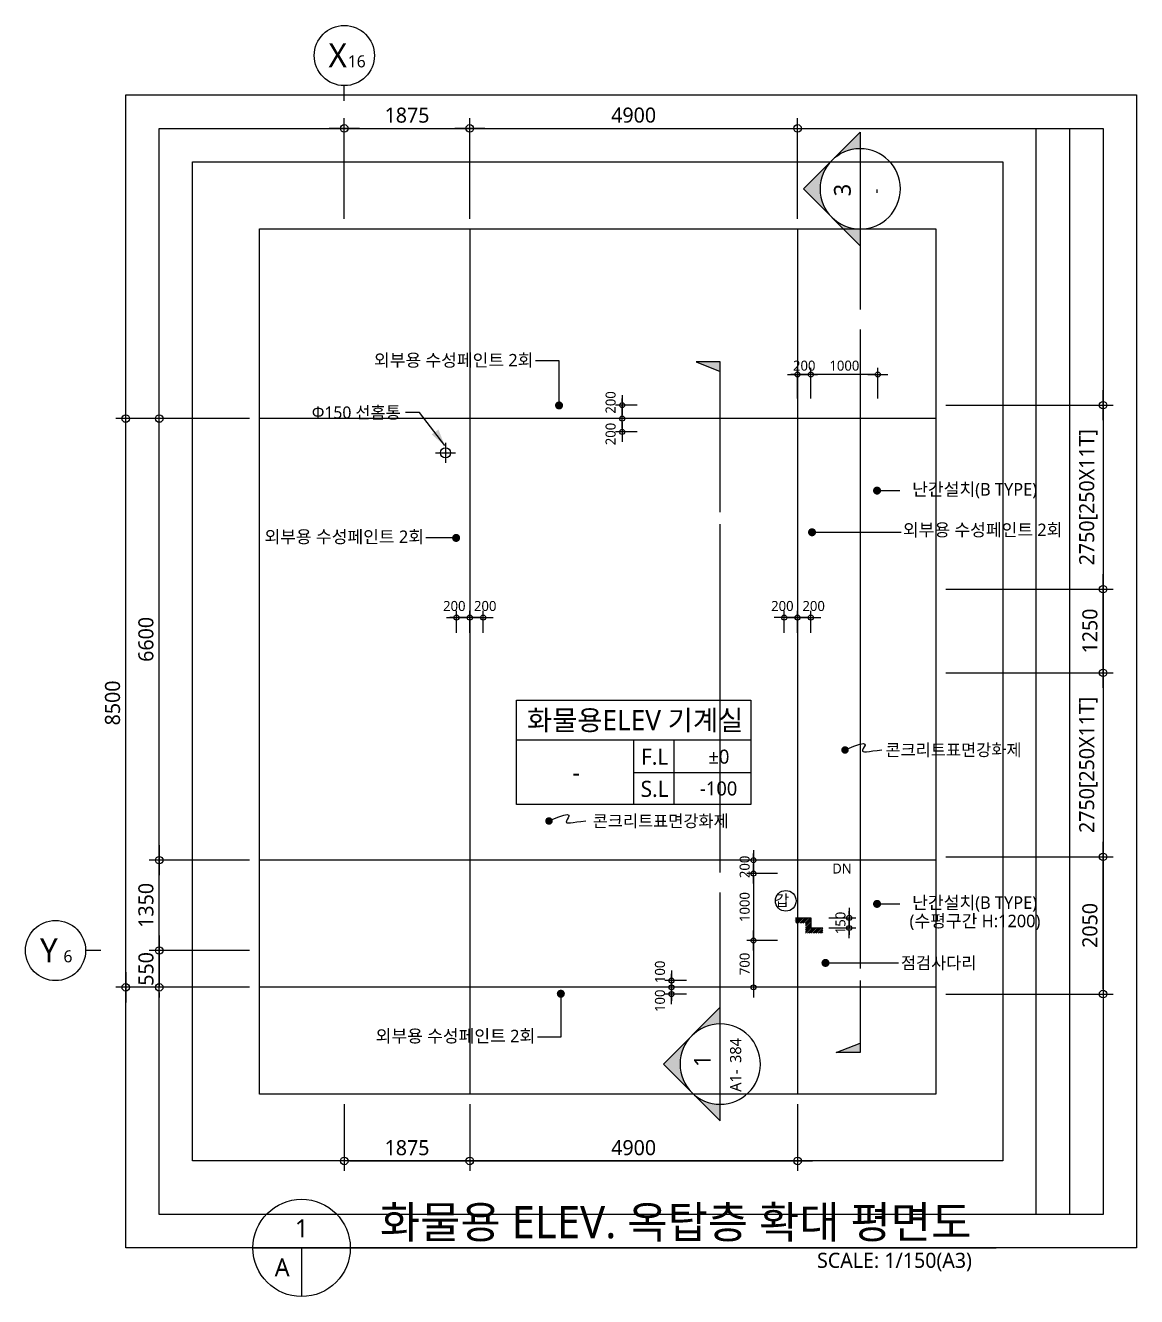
# Model space of a CAD drawing. Header units: millimetres. Extents: x -41190 to 206278, y 985 to 58902.
# Drawn here: x 64652 to 81262, y 22042 to 41039 of the extents above; entities that cross this region are included whole.
import ezdxf
from ezdxf.enums import TextEntityAlignment as Align

# ---------------------------------------------------------------- set-up
doc = ezdxf.new("R2010")
doc.units = ezdxf.units.MM
doc.header["$LTSCALE"] = 100
doc.header["$MEASUREMENT"] = 0
doc.header["$PDSIZE"] = -10
doc.linetypes.add('CEN', pattern=[62, 60, -1, 0, -1])
doc.layers.get('0').update_dxf_attribs({"linetype": 'CONTINUOUS'})
doc.layers.get('Defpoints').update_dxf_attribs({"color": 171, "linetype": 'CONTINUOUS'})
for name, color, linetype in [('CEN(ST)', 1, 'CEN'), ('CON', 2, 'CONTINUOUS'), ('ELE9', 9, 'CONTINUOUS'), ('FIN-5', 6, 'CONTINUOUS'), ('LED', 7, 'CONTINUOUS'), ('NDIM', 7, 'CONTINUOUS'), ('SYM', 7, 'CONTINUOUS'), ('SYM(AXIS)', 7, 'CONTINUOUS'), ('TEXT', 3, 'CONTINUOUS'), ('TEXT(AXIS)', 2, 'CONTINUOUS'), ('TEXT(MIN)', 7, 'CONTINUOUS'), ('TEXT(NOTE小)', 1, 'CONTINUOUS'), ('TEXT(노트)', 7, 'CONTINUOUS'), ('TEXT(실명)', 3, 'CONTINUOUS'), ('TEXT-기입', 6, 'CONTINUOUS'), ('TITLE', 7, 'CONTINUOUS')]:
    doc.layers.add(name, color=color, linetype=linetype)
doc.styles.add('CGS', font='cgse', dxfattribs={"bigfont": 'cgs'})
doc.styles.add('나눔바른고딕', font='NanumBarunGothic.ttf')
doc.dimstyles.new('NDIM 1200', dxfattribs={"dimscale": 75, "dimtxt": 3, "dimasz": 1, "dimexe": 2, "dimexo": 2, "dimgap": 1, "dimtad": 1, "dimdec": 0, "dimdsep": 46, "dimtxsty": 'CGS', "dimblk": 'DOT0', "dimcen": 1, "dimdle": 8, "dimclrd": 256, "dimclre": 256, "dimclrt": 256, "dimadec": 0, "dimazin": 0, "dimtfac": 1, "dimtdec": 0, "dimtix": 1, "dimtmove": 2, "dimatfit": 3, "dimldrblk": 'DOT0', "dimfxl": 1, "dimtolj": 1, "dimtzin": 0, "dimlwd": -1, "dimlwe": -1, "dimarcsym": 0})

# ---------------------------------------------------------------- blocks, each defined once
blk = doc.blocks.new('A$C2F20087E')
at = {"layer": 'SYM(AXIS)'}
blk.add_line((600, 0), (600, 300), dxfattribs=at)
blk.add_circle((600, 900), 600, dxfattribs=at)
blk = doc.blocks.new('DOT0')
blk.add_line((-3, 0), (3, 0))
at = {"color": 6}
blk.add_circle((0, 0), 0.75, dxfattribs=at)
blk = doc.blocks.new('*D151')
at = {"layer": 'Defpoints', "color": 0, "ltscale": 0.4, "transparency": 16777216}
for p in [(66652, 35164), (68152, 35164), (68152, 28564)]:
    blk.add_point(p, dxfattribs=at)
at = {"layer": 'NDIM', "ltscale": 0.4, "transparency": 16777216}
for p, q in [((68002, 35164), (66502, 35164)), ((66652, 28639), (66652, 35089)), ((68002, 28564), (66502, 28564))]:
    blk.add_line(p, q, dxfattribs=at)
at = {"layer": 'NDIM', "ltscale": 0.4, "transparency": 16777216, "xscale": 75, "yscale": 75, "zscale": 75}
for p, rotation in [((66652, 35164), 90), ((66652, 28564), 270)]:
    blk.add_blockref('DOT0', p, dxfattribs=dict(at, rotation=rotation))
at = {"layer": 'NDIM', "ltscale": 0.4, "transparency": 16777216, "insert": (66454, 31864), "char_height": 225, "attachment_point": 5, "rotation": 90, "style": '나눔바른고딕'}
blk.add_mtext('\\A1;6600', dxfattribs=at)
blk = doc.blocks.new('*D152')
at = {"layer": 'Defpoints', "color": 0, "ltscale": 0.4, "transparency": 16777216}
for p in [(66652, 28564), (68152, 28564), (68152, 27214)]:
    blk.add_point(p, dxfattribs=at)
at = {"layer": 'NDIM', "ltscale": 0.4, "transparency": 16777216}
for p, q in [((68002, 28564), (66502, 28564)), ((66652, 27289), (66652, 28489)), ((68002, 27214), (66502, 27214))]:
    blk.add_line(p, q, dxfattribs=at)
at = {"layer": 'NDIM', "ltscale": 0.4, "transparency": 16777216, "xscale": 75, "yscale": 75, "zscale": 75}
for p, rotation in [((66652, 28564), 90), ((66652, 27214), 270)]:
    blk.add_blockref('DOT0', p, dxfattribs=dict(at, rotation=rotation))
at = {"layer": 'NDIM', "ltscale": 0.4, "transparency": 16777216, "insert": (66454, 27889), "char_height": 225, "attachment_point": 5, "rotation": 90, "style": '나눔바른고딕'}
blk.add_mtext('\\A1;1350', dxfattribs=at)
blk = doc.blocks.new('*D153')
at = {"layer": 'Defpoints', "color": 0, "ltscale": 0.4, "transparency": 16777216}
for p in [(66152, 35164), (68152, 35164), (68152, 26664)]:
    blk.add_point(p, dxfattribs=at)
at = {"layer": 'NDIM', "ltscale": 0.4, "transparency": 16777216}
for p, q in [((68002, 35164), (66002, 35164)), ((66152, 26739), (66152, 35089)), ((68002, 26664), (66002, 26664))]:
    blk.add_line(p, q, dxfattribs=at)
at = {"layer": 'NDIM', "ltscale": 0.4, "transparency": 16777216, "xscale": 75, "yscale": 75, "zscale": 75}
for p, rotation in [((66152, 35164), 90), ((66152, 26664), 270)]:
    blk.add_blockref('DOT0', p, dxfattribs=dict(at, rotation=rotation))
at = {"layer": 'NDIM', "ltscale": 0.4, "transparency": 16777216, "insert": (65955, 30914), "char_height": 225, "attachment_point": 5, "rotation": 90, "style": '나눔바른고딕'}
blk.add_mtext('\\A1;8500', dxfattribs=at)
blk = doc.blocks.new('*D154')
at = {"layer": 'Defpoints', "color": 0, "ltscale": 0.4, "transparency": 16777216}
for p in [(71294, 25070), (76194, 25070), (76194, 24070)]:
    blk.add_point(p, dxfattribs=at)
at = {"layer": 'NDIM', "ltscale": 0.4, "transparency": 16777216}
for p, q in [((71294, 24920), (71294, 23920)), ((76194, 24920), (76194, 23920)), ((71369, 24070), (76119, 24070))]:
    blk.add_line(p, q, dxfattribs=at)
at = {"layer": 'NDIM', "ltscale": 0.4, "transparency": 16777216, "xscale": 75, "yscale": 75, "zscale": 75, "rotation": 180}
blk.add_blockref('DOT0', (71294, 24070), dxfattribs=at)
at = {"layer": 'NDIM', "ltscale": 0.4, "transparency": 16777216, "xscale": 75, "yscale": 75, "zscale": 75}
blk.add_blockref('DOT0', (76194, 24070), dxfattribs=at)
at = {"layer": 'NDIM', "ltscale": 0.4, "transparency": 16777216, "insert": (73744, 24267), "char_height": 225, "attachment_point": 5, "style": '나눔바른고딕'}
blk.add_mtext('\\A1;4900', dxfattribs=at)
blk = doc.blocks.new('*D155')
at = {"layer": 'Defpoints', "color": 0, "ltscale": 0.4, "transparency": 16777216}
for p in [(69419, 25070), (71294, 25070), (71294, 24070)]:
    blk.add_point(p, dxfattribs=at)
at = {"layer": 'NDIM', "ltscale": 0.4, "transparency": 16777216}
for p, q in [((69419, 24920), (69419, 23920)), ((71294, 24920), (71294, 23920)), ((69494, 24070), (71219, 24070))]:
    blk.add_line(p, q, dxfattribs=at)
at = {"layer": 'NDIM', "ltscale": 0.4, "transparency": 16777216, "xscale": 75, "yscale": 75, "zscale": 75, "rotation": 180}
blk.add_blockref('DOT0', (69419, 24070), dxfattribs=at)
at = {"layer": 'NDIM', "ltscale": 0.4, "transparency": 16777216, "xscale": 75, "yscale": 75, "zscale": 75}
blk.add_blockref('DOT0', (71294, 24070), dxfattribs=at)
at = {"layer": 'NDIM', "ltscale": 0.4, "transparency": 16777216, "insert": (70356, 24266), "char_height": 225, "attachment_point": 5, "style": '나눔바른고딕'}
blk.add_mtext('\\A1;1875', dxfattribs=at)
blk = doc.blocks.new('*D156')
at = {"layer": 'Defpoints', "color": 0, "ltscale": 0.4, "transparency": 16777216}
for p in [(76194, 39501), (71294, 38001), (76194, 38001)]:
    blk.add_point(p, dxfattribs=at)
at = {"layer": 'NDIM', "ltscale": 0.4, "transparency": 16777216}
for p, q in [((71294, 38151), (71294, 39651)), ((76194, 38151), (76194, 39651)), ((71369, 39501), (76119, 39501))]:
    blk.add_line(p, q, dxfattribs=at)
at = {"layer": 'NDIM', "ltscale": 0.4, "transparency": 16777216, "xscale": 75, "yscale": 75, "zscale": 75, "rotation": 180}
blk.add_blockref('DOT0', (71294, 39501), dxfattribs=at)
at = {"layer": 'NDIM', "ltscale": 0.4, "transparency": 16777216, "xscale": 75, "yscale": 75, "zscale": 75}
blk.add_blockref('DOT0', (76194, 39501), dxfattribs=at)
at = {"layer": 'NDIM', "ltscale": 0.4, "transparency": 16777216, "insert": (73744, 39698), "char_height": 225, "attachment_point": 5, "style": '나눔바른고딕'}
blk.add_mtext('\\A1;4900', dxfattribs=at)
blk = doc.blocks.new('*D157')
at = {"layer": 'Defpoints', "color": 0, "ltscale": 0.4, "transparency": 16777216}
for p in [(71294, 39501), (69419, 38001), (71294, 38001)]:
    blk.add_point(p, dxfattribs=at)
at = {"layer": 'NDIM', "ltscale": 0.4, "transparency": 16777216}
for p, q in [((69419, 38151), (69419, 39651)), ((71294, 38151), (71294, 39651)), ((69494, 39501), (71219, 39501))]:
    blk.add_line(p, q, dxfattribs=at)
at = {"layer": 'NDIM', "ltscale": 0.4, "transparency": 16777216, "xscale": 75, "yscale": 75, "zscale": 75, "rotation": 180}
blk.add_blockref('DOT0', (69419, 39501), dxfattribs=at)
at = {"layer": 'NDIM', "ltscale": 0.4, "transparency": 16777216, "xscale": 75, "yscale": 75, "zscale": 75}
blk.add_blockref('DOT0', (71294, 39501), dxfattribs=at)
at = {"layer": 'NDIM', "ltscale": 0.4, "transparency": 16777216, "insert": (70356, 39697), "char_height": 225, "attachment_point": 5, "style": '나눔바른고딕'}
blk.add_mtext('\\A1;1875', dxfattribs=at)
blk = doc.blocks.new('*D158')
at = {"layer": 'Defpoints', "color": 0, "ltscale": 0.4, "transparency": 16777216}
for p in [(71094, 32189), (71094, 31864), (71294, 31864)]:
    blk.add_point(p, dxfattribs=at)
at = {"layer": 'NDIM', "ltscale": 0.4, "transparency": 16777216}
for p, q in [((71044, 32189), (70994, 32189)), ((71094, 31964), (71094, 32289)), ((71294, 32189), (71094, 32189)), ((71294, 31964), (71294, 32289)), ((71344, 32189), (71394, 32189))]:
    blk.add_line(p, q, dxfattribs=at)
at = {"layer": 'NDIM', "ltscale": 0.4, "transparency": 16777216, "xscale": 50, "yscale": 50, "zscale": 50}
blk.add_blockref('DOT0', (71094, 32189), dxfattribs=at)
at = {"layer": 'NDIM', "ltscale": 0.4, "transparency": 16777216, "xscale": 50, "yscale": 50, "zscale": 50, "rotation": 180}
blk.add_blockref('DOT0', (71294, 32189), dxfattribs=at)
at = {"layer": 'NDIM', "ltscale": 0.4, "transparency": 16777216, "insert": (71063, 32362), "char_height": 150, "attachment_point": 5, "style": '나눔바른고딕'}
blk.add_mtext('\\A1;200', dxfattribs=at)
blk = doc.blocks.new('*D159')
at = {"layer": 'Defpoints', "color": 0, "ltscale": 0.4, "transparency": 16777216}
for p in [(71494, 32189), (71294, 31864), (71494, 31864)]:
    blk.add_point(p, dxfattribs=at)
at = {"layer": 'NDIM', "ltscale": 0.4, "transparency": 16777216}
for p, q in [((71294, 31964), (71294, 32289)), ((71344, 32189), (71444, 32189)), ((71494, 31964), (71494, 32289))]:
    blk.add_line(p, q, dxfattribs=at)
at = {"layer": 'NDIM', "ltscale": 0.4, "transparency": 16777216, "xscale": 50, "yscale": 50, "zscale": 50, "rotation": 180}
blk.add_blockref('DOT0', (71294, 32189), dxfattribs=at)
at = {"layer": 'NDIM', "ltscale": 0.4, "transparency": 16777216, "xscale": 50, "yscale": 50, "zscale": 50}
blk.add_blockref('DOT0', (71494, 32189), dxfattribs=at)
at = {"layer": 'NDIM', "ltscale": 0.4, "transparency": 16777216, "insert": (71525, 32362), "char_height": 150, "attachment_point": 5, "style": '나눔바른고딕'}
blk.add_mtext('\\A1;200', dxfattribs=at)
blk = doc.blocks.new('*D160')
at = {"layer": 'Defpoints', "color": 0, "ltscale": 0.4, "transparency": 16777216}
for p in [(76394, 32189), (76194, 31864), (76394, 31864)]:
    blk.add_point(p, dxfattribs=at)
at = {"layer": 'NDIM', "ltscale": 0.4, "transparency": 16777216}
for p, q in [((76194, 31964), (76194, 32289)), ((76244, 32189), (76344, 32189)), ((76394, 31964), (76394, 32289))]:
    blk.add_line(p, q, dxfattribs=at)
at = {"layer": 'NDIM', "ltscale": 0.4, "transparency": 16777216, "xscale": 50, "yscale": 50, "zscale": 50, "rotation": 180}
blk.add_blockref('DOT0', (76194, 32189), dxfattribs=at)
at = {"layer": 'NDIM', "ltscale": 0.4, "transparency": 16777216, "xscale": 50, "yscale": 50, "zscale": 50}
blk.add_blockref('DOT0', (76394, 32189), dxfattribs=at)
at = {"layer": 'NDIM', "ltscale": 0.4, "transparency": 16777216, "insert": (76435, 32362), "char_height": 150, "attachment_point": 5, "style": '나눔바른고딕'}
blk.add_mtext('\\A1;200', dxfattribs=at)
blk = doc.blocks.new('*D161')
at = {"layer": 'Defpoints', "color": 0, "ltscale": 0.4, "transparency": 16777216}
for p in [(75994, 32189), (75994, 31864), (76194, 31864)]:
    blk.add_point(p, dxfattribs=at)
at = {"layer": 'NDIM', "ltscale": 0.4, "transparency": 16777216}
for p, q in [((75994, 31964), (75994, 32289)), ((76144, 32189), (76044, 32189)), ((76194, 31964), (76194, 32289))]:
    blk.add_line(p, q, dxfattribs=at)
at = {"layer": 'NDIM', "ltscale": 0.4, "transparency": 16777216, "xscale": 50, "yscale": 50, "zscale": 50, "rotation": 180}
blk.add_blockref('DOT0', (75994, 32189), dxfattribs=at)
at = {"layer": 'NDIM', "ltscale": 0.4, "transparency": 16777216, "xscale": 50, "yscale": 50, "zscale": 50}
blk.add_blockref('DOT0', (76194, 32189), dxfattribs=at)
at = {"layer": 'NDIM', "ltscale": 0.4, "transparency": 16777216, "insert": (75967, 32362), "char_height": 150, "attachment_point": 5, "style": '나눔바른고딕'}
blk.add_mtext('\\A1;200', dxfattribs=at)
blk = doc.blocks.new('*D162')
at = {"layer": 'Defpoints', "color": 0, "ltscale": 0.4, "transparency": 16777216}
for p in [(73572, 35364), (73898, 35364), (73898, 35164)]:
    blk.add_point(p, dxfattribs=at)
at = {"layer": 'NDIM', "ltscale": 0.4, "transparency": 16777216}
for p, q in [((73798, 35364), (73472, 35364)), ((73572, 35414), (73572, 35464)), ((73572, 35164), (73572, 35364)), ((73798, 35164), (73472, 35164)), ((73572, 35114), (73572, 35064))]:
    blk.add_line(p, q, dxfattribs=at)
at = {"layer": 'NDIM', "ltscale": 0.4, "transparency": 16777216, "xscale": 50, "yscale": 50, "zscale": 50}
for p, rotation in [((73572, 35364), 270), ((73572, 35164), 90)]:
    blk.add_blockref('DOT0', p, dxfattribs=dict(at, rotation=rotation))
at = {"layer": 'NDIM', "ltscale": 0.4, "transparency": 16777216, "insert": (73400, 35405), "char_height": 150, "attachment_point": 5, "rotation": 90, "style": '나눔바른고딕'}
blk.add_mtext('\\A1;200', dxfattribs=at)
blk = doc.blocks.new('*D163')
at = {"layer": 'Defpoints', "color": 0, "ltscale": 0.4, "transparency": 16777216}
for p in [(73898, 35164), (73572, 34964), (73898, 34964)]:
    blk.add_point(p, dxfattribs=at)
at = {"layer": 'NDIM', "ltscale": 0.4, "transparency": 16777216}
for p, q in [((73798, 35164), (73472, 35164)), ((73798, 34964), (73472, 34964)), ((73572, 35114), (73572, 35014))]:
    blk.add_line(p, q, dxfattribs=at)
at = {"layer": 'NDIM', "ltscale": 0.4, "transparency": 16777216, "xscale": 50, "yscale": 50, "zscale": 50}
for p, rotation in [((73572, 35164), 90), ((73572, 34964), 270)]:
    blk.add_blockref('DOT0', p, dxfattribs=dict(at, rotation=rotation))
at = {"layer": 'NDIM', "ltscale": 0.4, "transparency": 16777216, "insert": (73400, 34933), "char_height": 150, "attachment_point": 5, "rotation": 90, "style": '나눔바른고딕'}
blk.add_mtext('\\A1;200', dxfattribs=at)
blk = doc.blocks.new('*D164')
at = {"layer": 'Defpoints', "color": 0, "ltscale": 0.4, "transparency": 16777216}
for p in [(74635, 26664), (74310, 26564), (74635, 26564)]:
    blk.add_point(p, dxfattribs=at)
at = {"layer": 'NDIM', "ltscale": 0.4, "transparency": 16777216}
for p, q in [((74535, 26664), (74210, 26664)), ((74310, 26714), (74310, 26764)), ((74310, 26664), (74310, 26564)), ((74535, 26564), (74210, 26564)), ((74310, 26514), (74310, 26464))]:
    blk.add_line(p, q, dxfattribs=at)
at = {"layer": 'NDIM', "ltscale": 0.4, "transparency": 16777216, "xscale": 50, "yscale": 50, "zscale": 50}
for p, rotation in [((74310, 26664), 270), ((74310, 26564), 90)]:
    blk.add_blockref('DOT0', p, dxfattribs=dict(at, rotation=rotation))
at = {"layer": 'NDIM', "ltscale": 0.4, "transparency": 16777216, "insert": (74138, 26463), "char_height": 150, "attachment_point": 5, "rotation": 90, "style": '나눔바른고딕'}
blk.add_mtext('\\A1;100', dxfattribs=at)
blk = doc.blocks.new('*D165')
at = {"layer": 'Defpoints', "color": 0, "ltscale": 0.4, "transparency": 16777216}
for p in [(74310, 26764), (74635, 26764), (74635, 26664)]:
    blk.add_point(p, dxfattribs=at)
at = {"layer": 'NDIM', "ltscale": 0.4, "transparency": 16777216}
for p, q in [((74310, 26814), (74310, 26864)), ((74535, 26764), (74210, 26764)), ((74535, 26664), (74210, 26664)), ((74310, 26664), (74310, 26764)), ((74310, 26614), (74310, 26564))]:
    blk.add_line(p, q, dxfattribs=at)
at = {"layer": 'NDIM', "ltscale": 0.4, "transparency": 16777216, "xscale": 50, "yscale": 50, "zscale": 50}
for p, rotation in [((74310, 26764), 270), ((74310, 26664), 90)]:
    blk.add_blockref('DOT0', p, dxfattribs=dict(at, rotation=rotation))
at = {"layer": 'NDIM', "ltscale": 0.4, "transparency": 16777216, "insert": (74138, 26895), "char_height": 150, "attachment_point": 5, "rotation": 90, "style": '나눔바른고딕'}
blk.add_mtext('\\A1;100', dxfattribs=at)
blk = doc.blocks.new('갑종방화문표기')
at = {"layer": 'TEXT(NOTE小)'}
blk.add_circle((0, 0), 150, dxfattribs=at)
at = {"layer": 'TEXT(NOTE小)', "style": '나눔바른고딕'}
blk.add_text('갑', height=160, dxfattribs=at).set_placement((-53, 7), align=Align.MIDDLE_CENTER)
blk = doc.blocks.new('*D268')
at = {"layer": 'Defpoints', "color": 0, "ltscale": 0.4, "transparency": 16777216}
for p in [(68152, 27214), (66652, 26664), (68152, 26664)]:
    blk.add_point(p, dxfattribs=at)
at = {"layer": 'NDIM', "ltscale": 0.4, "transparency": 16777216}
for p, q in [((66652, 27289), (66652, 27364)), ((68002, 27214), (66502, 27214)), ((66652, 27214), (66652, 26664)), ((68002, 26664), (66502, 26664)), ((66652, 26589), (66652, 26514))]:
    blk.add_line(p, q, dxfattribs=at)
at = {"layer": 'NDIM', "ltscale": 0.4, "transparency": 16777216, "xscale": 75, "yscale": 75, "zscale": 75}
for p, rotation in [((66652, 27214), 270), ((66652, 26664), 90)]:
    blk.add_blockref('DOT0', p, dxfattribs=dict(at, rotation=rotation))
at = {"layer": 'NDIM', "ltscale": 0.4, "transparency": 16777216, "insert": (66455, 26939), "char_height": 225, "attachment_point": 5, "rotation": 90, "style": '나눔바른고딕'}
blk.add_mtext('\\A1;550', dxfattribs=at)
blk = doc.blocks.new('_Dot')
at = {"color": 0, "linetype": 'ByBlock', "lineweight": -2}
blk.add_line((-0.5, 0), (-1, 0), dxfattribs=at)
at = {"color": 0, "linetype": 'ByBlock', "const_width": 0.5}
blk.add_lwpolyline([(-0.25, 0, 1), (0.25, 0, 1)], format="xyb", close=True, dxfattribs=at)
blk = doc.blocks.new('*D284')
at = {"layer": 'Defpoints', "color": 0, "ltscale": 0.4, "transparency": 16777216}
for p in [(75994, 27364), (75536, 26664), (75994, 26664)]:
    blk.add_point(p, dxfattribs=at)
at = {"layer": 'NDIM', "ltscale": 0.4, "transparency": 16777216}
for p, q in [((75894, 27364), (75436, 27364)), ((75536, 27314), (75536, 26714)), ((75894, 26664), (75436, 26664))]:
    blk.add_line(p, q, dxfattribs=at)
at = {"layer": 'NDIM', "ltscale": 0.4, "transparency": 16777216, "xscale": 50, "yscale": 50, "zscale": 50}
for p, rotation in [((75536, 27364), 90), ((75536, 26664), 270)]:
    blk.add_blockref('DOT0', p, dxfattribs=dict(at, rotation=rotation))
at = {"layer": 'NDIM', "ltscale": 0.4, "transparency": 16777216, "insert": (75404, 27014), "char_height": 150, "attachment_point": 5, "rotation": 90, "style": '나눔바른고딕'}
blk.add_mtext('\\A1;700', dxfattribs=at)
blk = doc.blocks.new('*D285')
at = {"layer": 'Defpoints', "color": 0, "ltscale": 0.4, "transparency": 16777216}
for p in [(75994, 28364), (75536, 27364), (75994, 27364)]:
    blk.add_point(p, dxfattribs=at)
at = {"layer": 'NDIM', "ltscale": 0.4, "transparency": 16777216}
for p, q in [((75894, 28364), (75436, 28364)), ((75536, 28314), (75536, 27414)), ((75894, 27364), (75436, 27364))]:
    blk.add_line(p, q, dxfattribs=at)
at = {"layer": 'NDIM', "ltscale": 0.4, "transparency": 16777216, "xscale": 50, "yscale": 50, "zscale": 50}
for p, rotation in [((75536, 28364), 90), ((75536, 27364), 270)]:
    blk.add_blockref('DOT0', p, dxfattribs=dict(at, rotation=rotation))
at = {"layer": 'NDIM', "ltscale": 0.4, "transparency": 16777216, "insert": (75404, 27864), "char_height": 150, "attachment_point": 5, "rotation": 90, "style": '나눔바른고딕'}
blk.add_mtext('\\A1;1000', dxfattribs=at)
blk = doc.blocks.new('*D286')
at = {"layer": 'Defpoints', "color": 0, "ltscale": 0.4, "transparency": 16777216}
for p in [(75994, 28564), (75536, 28364), (75994, 28364)]:
    blk.add_point(p, dxfattribs=at)
at = {"layer": 'NDIM', "ltscale": 0.4, "transparency": 16777216}
for p, q in [((75894, 28564), (75436, 28564)), ((75536, 28614), (75536, 28664)), ((75536, 28564), (75536, 28364)), ((75894, 28364), (75436, 28364)), ((75536, 28314), (75536, 28264))]:
    blk.add_line(p, q, dxfattribs=at)
at = {"layer": 'NDIM', "ltscale": 0.4, "transparency": 16777216, "xscale": 50, "yscale": 50, "zscale": 50}
for p, rotation in [((75536, 28564), 270), ((75536, 28364), 90)]:
    blk.add_blockref('DOT0', p, dxfattribs=dict(at, rotation=rotation))
at = {"layer": 'NDIM', "ltscale": 0.4, "transparency": 16777216, "insert": (75404, 28464), "char_height": 150, "attachment_point": 5, "rotation": 90, "style": '나눔바른고딕'}
blk.add_mtext('\\A1;200', dxfattribs=at)
blk = doc.blocks.new('DF')
at = {"layer": 'TITLE'}
blk.add_lwpolyline([(84548, 28220), (81044, 28220), (81044, 29780), (84548, 29780)], close=True, dxfattribs=at)
for points in [[(84548, 29180), (81044, 29180)], [(82796, 29180), (82796, 28220)], [(83396, 29180), (83396, 28220)], [(82796, 28700), (84548, 28700)]]:
    blk.add_lwpolyline(points, dxfattribs=at)
at = {"layer": 'TITLE', "style": '나눔바른고딕'}
for s, p in [('F.L', (83111, 28934)), ('S.L', (83111, 28454))]:
    blk.add_text(s, height=240, dxfattribs=at).set_placement(p, align=Align.MIDDLE)
blk = doc.blocks.new('SEC-R')
at = {"layer": 'SYM'}
blk.add_hatch(color=256, dxfattribs=at).paths.add_polyline_path([(-3414, 16904), (-3054, 16760), (-3054, 16904)])
h = blk.add_hatch(color=256, dxfattribs=at)
h.paths.add_polyline_path([(-3902, 6409), (-3478, 5985, -0.414214), (-3478, 6834)])
h.paths.add_polyline_path([(-3478, 5985), (-3054, 5561), (-3054, 5809, -0.198912)])
h.paths.add_polyline_path([(-3478, 6834, -0.198912), (-3054, 7009), (-3054, 7258)])
at = {"layer": 'Defpoints'}
blk.add_line((-3054, 9573), (-3054, 14296), dxfattribs=at)
at = {"layer": 'SYM'}
for p, q in [((-3414, 16904), (-3054, 16760)), ((-3054, 16904), (-3414, 16904)), ((-3054, 14656), (-3054, 16904)), ((-3054, 14296), (-3054, 14476)), ((-3054, 9273), (-3054, 9573)), ((-3054, 7009), (-3054, 8973)), ((-3054, 7258), (-3902, 6409)), ((-3054, 5809), (-3054, 7009)), ((-3054, 5561), (-3902, 6409)), ((-3054, 5561), (-3054, 5809))]:
    blk.add_line(p, q, dxfattribs=at)
blk.add_arc((-3054, 6409), 600, 90, 89.5643, dxfattribs=at)
blk = doc.blocks.new('*D299')
at = {"layer": 'Defpoints', "color": 0, "ltscale": 0.4, "transparency": 16777216}
for p in [(78262, 35364), (78262, 32614), (80762, 32614)]:
    blk.add_point(p, dxfattribs=at)
at = {"layer": 'NDIM', "ltscale": 0.4, "transparency": 16777216}
for p, q in [((78412, 35364), (80912, 35364)), ((80762, 35289), (80762, 32689)), ((78412, 32614), (80912, 32614))]:
    blk.add_line(p, q, dxfattribs=at)
at = {"layer": 'NDIM', "ltscale": 0.4, "transparency": 16777216, "xscale": 75, "yscale": 75, "zscale": 75}
for p, rotation in [((80762, 35364), 90), ((80762, 32614), 270)]:
    blk.add_blockref('DOT0', p, dxfattribs=dict(at, rotation=rotation))
at = {"layer": 'NDIM', "ltscale": 0.4, "transparency": 16777216, "insert": (80541, 33989), "char_height": 225, "attachment_point": 5, "rotation": 90, "style": '나눔바른고딕'}
blk.add_mtext('\\A1;2750[250X11T]', dxfattribs=at)
blk = doc.blocks.new('*D300')
at = {"layer": 'Defpoints', "color": 0, "ltscale": 0.4, "transparency": 16777216}
for p in [(78262, 32614), (80762, 32614), (78262, 31364)]:
    blk.add_point(p, dxfattribs=at)
at = {"layer": 'NDIM', "ltscale": 0.4, "transparency": 16777216}
for p, q in [((78412, 32614), (80912, 32614)), ((80762, 31439), (80762, 32539)), ((78412, 31364), (80912, 31364))]:
    blk.add_line(p, q, dxfattribs=at)
at = {"layer": 'NDIM', "ltscale": 0.4, "transparency": 16777216, "xscale": 75, "yscale": 75, "zscale": 75}
for p, rotation in [((80762, 32614), 90), ((80762, 31364), 270)]:
    blk.add_blockref('DOT0', p, dxfattribs=dict(at, rotation=rotation))
at = {"layer": 'NDIM', "ltscale": 0.4, "transparency": 16777216, "insert": (80565, 31989), "char_height": 225, "attachment_point": 5, "rotation": 90, "style": '나눔바른고딕'}
blk.add_mtext('\\A1;1250', dxfattribs=at)
blk = doc.blocks.new('*D301')
at = {"layer": 'Defpoints', "color": 0, "ltscale": 0.4, "transparency": 16777216}
for p in [(78262, 31364), (78262, 28614), (80762, 28614)]:
    blk.add_point(p, dxfattribs=at)
at = {"layer": 'NDIM', "ltscale": 0.4, "transparency": 16777216}
for p, q in [((78412, 31364), (80912, 31364)), ((80762, 31289), (80762, 28689)), ((78412, 28614), (80912, 28614))]:
    blk.add_line(p, q, dxfattribs=at)
at = {"layer": 'NDIM', "ltscale": 0.4, "transparency": 16777216, "xscale": 75, "yscale": 75, "zscale": 75}
for p, rotation in [((80762, 31364), 90), ((80762, 28614), 270)]:
    blk.add_blockref('DOT0', p, dxfattribs=dict(at, rotation=rotation))
at = {"layer": 'NDIM', "ltscale": 0.4, "transparency": 16777216, "insert": (80541, 29989), "char_height": 225, "attachment_point": 5, "rotation": 90, "style": '나눔바른고딕'}
blk.add_mtext('\\A1;2750[250X11T]', dxfattribs=at)
blk = doc.blocks.new('*D302')
at = {"layer": 'Defpoints', "color": 0, "ltscale": 0.4, "transparency": 16777216}
for p in [(78262, 28614), (80762, 28614), (78262, 26564)]:
    blk.add_point(p, dxfattribs=at)
at = {"layer": 'NDIM', "ltscale": 0.4, "transparency": 16777216}
for p, q in [((78412, 28614), (80912, 28614)), ((80762, 26639), (80762, 28539)), ((78412, 26564), (80912, 26564))]:
    blk.add_line(p, q, dxfattribs=at)
at = {"layer": 'NDIM', "ltscale": 0.4, "transparency": 16777216, "xscale": 75, "yscale": 75, "zscale": 75}
for p, rotation in [((80762, 28614), 90), ((80762, 26564), 270)]:
    blk.add_blockref('DOT0', p, dxfattribs=dict(at, rotation=rotation))
at = {"layer": 'NDIM', "ltscale": 0.4, "transparency": 16777216, "insert": (80565, 27589), "char_height": 225, "attachment_point": 5, "rotation": 90, "style": '나눔바른고딕'}
blk.add_mtext('\\A1;2050', dxfattribs=at)
blk = doc.blocks.new('*D303')
at = {"layer": 'Defpoints', "color": 0, "ltscale": 0.4, "transparency": 16777216}
for p in [(76194, 35822), (76194, 35364), (76394, 35364)]:
    blk.add_point(p, dxfattribs=at)
at = {"layer": 'NDIM', "ltscale": 0.4, "transparency": 16777216}
for p, q in [((76194, 35464), (76194, 35922)), ((76394, 35464), (76394, 35922)), ((76144, 35822), (76094, 35822)), ((76394, 35822), (76194, 35822)), ((76444, 35822), (76494, 35822))]:
    blk.add_line(p, q, dxfattribs=at)
at = {"layer": 'NDIM', "ltscale": 0.4, "transparency": 16777216, "xscale": 50, "yscale": 50, "zscale": 50}
blk.add_blockref('DOT0', (76194, 35822), dxfattribs=at)
at = {"layer": 'NDIM', "ltscale": 0.4, "transparency": 16777216, "xscale": 50, "yscale": 50, "zscale": 50, "rotation": 180}
blk.add_blockref('DOT0', (76394, 35822), dxfattribs=at)
at = {"layer": 'NDIM', "ltscale": 0.4, "transparency": 16777216, "insert": (76294, 35954), "char_height": 150, "attachment_point": 5, "style": '나눔바른고딕'}
blk.add_mtext('\\A1;200', dxfattribs=at)
blk = doc.blocks.new('*D304')
at = {"layer": 'Defpoints', "color": 0, "ltscale": 0.4, "transparency": 16777216}
for p in [(76394, 35822), (76394, 35364), (77394, 35364)]:
    blk.add_point(p, dxfattribs=at)
at = {"layer": 'NDIM', "ltscale": 0.4, "transparency": 16777216}
for p, q in [((76394, 35464), (76394, 35922)), ((77394, 35464), (77394, 35922)), ((77344, 35822), (76444, 35822))]:
    blk.add_line(p, q, dxfattribs=at)
at = {"layer": 'NDIM', "ltscale": 0.4, "transparency": 16777216, "xscale": 50, "yscale": 50, "zscale": 50, "rotation": 180}
blk.add_blockref('DOT0', (76394, 35822), dxfattribs=at)
at = {"layer": 'NDIM', "ltscale": 0.4, "transparency": 16777216, "xscale": 50, "yscale": 50, "zscale": 50}
blk.add_blockref('DOT0', (77394, 35822), dxfattribs=at)
at = {"layer": 'NDIM', "ltscale": 0.4, "transparency": 16777216, "insert": (76894, 35954), "char_height": 150, "attachment_point": 5, "style": '나눔바른고딕'}
blk.add_mtext('\\A1;1000', dxfattribs=at)
blk = doc.blocks.new('A$C1AFB1B41')
at = {"layer": 'SYM'}
blk.add_hatch(color=256, dxfattribs=at).paths.add_polyline_path([(2000, 500), (1800, 0), (2000, 0)])
for p, q in [((2000, 500), (1800, 0)), ((2000, 0), (2000, 500)), ((0, 0), (250, 0)), ((500, 0), (2000, 0))]:
    blk.add_line(p, q, dxfattribs=at)
blk = doc.blocks.new('KLOO')
at = {"layer": 'SYM'}
h = blk.add_hatch(color=256, dxfattribs=at)
h.paths.add_polyline_path([(76283, 43412), (76707, 43836, 0.414214), (76707, 42988)])
h.paths.add_polyline_path([(76707, 43836), (77131, 44261), (77131, 44012, 0.198912)])
h.paths.add_polyline_path([(76707, 42988, 0.198912), (77131, 42812), (77131, 42563)])
for p, q in [((77131, 44261), (76283, 43412)), ((77131, 44261), (77131, 44012)), ((77131, 44012), (77131, 42812)), ((77131, 42563), (76283, 43412)), ((77131, 42812), (77131, 41612)), ((77131, 41312), (77131, 41012))]:
    blk.add_line(p, q, dxfattribs=at)
blk.add_arc((77131, 43412), 600, 270.4357, 270, dxfattribs=at)
blk = doc.blocks.new('*D336')
at = {"layer": 'Defpoints', "color": 0, "ltscale": 0.4, "transparency": 16777216}
for p in [(76562, 27701), (76562, 27551), (76967, 27551)]:
    blk.add_point(p, dxfattribs=at)
at = {"layer": 'NDIM', "ltscale": 0.4, "transparency": 16777216}
for p, q in [((76967, 27751), (76967, 27801)), ((76662, 27701), (77067, 27701)), ((76662, 27551), (77067, 27551)), ((76967, 27701), (76967, 27551)), ((76967, 27501), (76967, 27451))]:
    blk.add_line(p, q, dxfattribs=at)
at = {"layer": 'NDIM', "ltscale": 0.4, "transparency": 16777216, "xscale": 50, "yscale": 50, "zscale": 50}
for p, rotation in [((76967, 27701), 270), ((76967, 27551), 90)]:
    blk.add_blockref('DOT0', p, dxfattribs=dict(at, rotation=rotation))
at = {"layer": 'NDIM', "ltscale": 0.4, "transparency": 16777216, "insert": (76836, 27626), "char_height": 150, "attachment_point": 5, "rotation": 90, "style": '나눔바른고딕'}
blk.add_mtext('\\A1;150', dxfattribs=at)

msp = doc.modelspace()

# ---------------------------------------------------------------- hatches: boundary and pattern name
at = {"layer": 'ELE9', "ltscale": 10000}
h = msp.add_hatch(dxfattribs=at)
h.set_pattern_fill('ANSI31', color=256, scale=150)
h.paths.add_polyline_path([(76162.8, 27621.2), (76162.8, 27701.2), (76393.9, 27701.2), (76393.9, 27551.2), (76573.7, 27551.2), (76573.7, 27471.2), (76313.9, 27471.2), (76313.9, 27621.2)])

# ---------------------------------------------------------------- linework, layer by layer
at = {"layer": 'CEN(ST)', "ltscale": 10000}
for p, q in [((71293.9, 38000.8), (71293.9, 25069.8)), ((76193.9, 38000.8), (76193.9, 25069.8)), ((78262.1, 35164.3), (68151.8, 35164.3)), ((78262.1, 28564.3), (68151.8, 28564.3)), ((78262.1, 26664.3), (68151.8, 26664.3))]:
    msp.add_line(p, q, dxfattribs=at)
at = {"layer": 'CON', "ltscale": 10000}
msp.add_lwpolyline([(76162.8, 27701.2), (76393.9, 27701.2), (76393.9, 27551.2), (76573.7, 27551.2)], dxfattribs=at)
at = {"layer": 'Defpoints', "ltscale": 10000}
for p, q in [((79762.1, 23269.8), (79762.1, 39500.8)), ((80262.1, 23269.8), (80262.1, 39500.8))]:
    msp.add_line(p, q, dxfattribs=at)
at = {"layer": 'Defpoints'}
msp.add_line((77131.3, 36219.6), (77131.3, 27127.7), dxfattribs=at)
at = {"layer": 'Defpoints', "ltscale": 10000}
for points in [[(66151.8, 40000.8), (81262.1, 40000.8), (81262.1, 22769.8), (66151.8, 22769.8)], [(66651.8, 39500.8), (80762.1, 39500.8), (80762.1, 23269.8), (66651.8, 23269.8)], [(67151.8, 39000.8), (79262.1, 39000.8), (79262.1, 24069.8), (67151.8, 24069.8)], [(68151.8, 38000.8), (78262.1, 38000.8), (78262.1, 25069.8), (68151.8, 25069.8)]]:
    msp.add_lwpolyline(points, close=True, dxfattribs=at)
at = {"layer": 'FIN-5', "ltscale": 10000}
msp.add_circle((70931.4, 34651.8), 75, dxfattribs=at)
at = {"layer": 'LED'}
for points in [[(70920.4, 34759.6), (70544, 35255.4), (70335.2, 35255.4)], [(76903.7, 30211.4), (77037.6, 30267.2), (77126.4, 30297.3), (77178.1, 30306.6), (77200.8, 30299.8), (77202.8, 30281.9), (77192, 30257.6), (77176.6, 30231.9), (77164.8, 30209.5), (77163.1, 30194.4), (77172.8, 30186.2), (77193.7, 30183.7), (77225.3, 30185.5), (77267.5, 30190.5), (77320, 30197.3), (77382.6, 30204.7), (77454.9, 30211.4)], [(72477.9, 29149.8), (72611.8, 29205.6), (72700.6, 29235.7), (72752.3, 29245), (72775, 29238.2), (72777, 29220.2), (72766.2, 29196), (72750.8, 29170.3), (72739, 29147.9), (72737.3, 29132.8), (72747.1, 29124.6), (72767.9, 29122), (72799.5, 29123.9), (72841.7, 29128.9), (72894.2, 29135.7), (72956.8, 29143.1), (73029.2, 29149.8)]]:
    msp.add_lwpolyline(points, dxfattribs=at)
at = {"layer": 'LED', "const_width": 56.2}
for points in [[(76903.7, 30239.5, -1), (76903.7, 30183.3, -1)], [(72477.9, 29177.9, -1), (72477.9, 29121.6, -1)]]:
    msp.add_lwpolyline(points, format="xyb", close=True, dxfattribs=at)
at = {"layer": 'LED'}
msp.add_solid([(70920.4, 34759.6), (70724.4, 34926.9), (70826.1, 34999.5)], dxfattribs=at)
at = {"layer": 'NDIM', "ltscale": 10000}
for points in [[(77502.6, 34087.5), (77723.5, 34087.5)], [(76530.9, 33464.9), (77741.5, 33464.9)], [(70970.1, 33380.2), (70637.6, 33380.2)], [(77502.6, 27911), (77723.5, 27911)]]:
    msp.add_lwpolyline(points, dxfattribs=at)
at = {"layer": 'SYM'}
for p, q in [((68053.6, 22769.8), (79163.6, 22769.8)), ((68780.9, 22769.8), (68780.9, 22042.5))]:
    msp.add_line(p, q, dxfattribs=at)
msp.add_circle((68780.9, 22769.8), 727.3, dxfattribs=at)
at = {"layer": 'TEXT(NOTE小)', "ltscale": 10000}
for p, q in [((70931.4, 34801.8), (70931.4, 34501.8)), ((70781.4, 34651.8), (71081.4, 34651.8))]:
    msp.add_line(p, q, dxfattribs=at)

# ---------------------------------------------------------------- block references
for name, p, xscale, yscale, zscale in [('A$C2F20087E', (68968.9, 39914.3), 0.75, 0.75, 0.75), ('갑종방화문표기', (76018, 27956.4), 1.030731055544951, 1.030731055544951, 1.030731055544951)]:
    msp.add_blockref(name, p, dxfattribs=dict(xscale=xscale, yscale=yscale, zscale=zscale))
for name, p in [('KLOO', (0, -4815.8)), ('SEC-R', (78092.6, 19107.4)), ('DF', (-9053.1, 1175.7))]:
    msp.add_blockref(name, p)
at = {"xscale": 0.75, "yscale": 0.75, "zscale": 0.75, "rotation": 89.99999999999932}
msp.add_blockref('A$C2F20087E', (65776.8, 26764.3), dxfattribs=at)
at = {"layer": 'NDIM', "ltscale": 10000, "yscale": 120, "zscale": 120, "rotation": 180}
for p, xscale in [((77382.6, 34087.5), 120), ((71090.1, 33380.2), -120), ((76410.9, 33464.9), 120), ((77382.6, 27911), 120)]:
    msp.add_blockref('_Dot', p, dxfattribs=dict(at, xscale=xscale))
at = {"layer": 'SYM', "xscale": -0.7200000000000014, "yscale": 0.7200000000000014, "zscale": 0.7200000000000014, "rotation": 90}
msp.add_blockref('A$C1AFB1B41', (77131.3, 27127.7), dxfattribs=at)

# ---------------------------------------------------------------- texts
at = {"layer": 'TEXT', "style": '나눔바른고딕'}
for s, height, p in [('3', 250, (76988.6, 38485.7)), ('-', 166.7, (77444, 38527.7)), ('384', 166.67, (75351.6, 25533.5)), ('1', 250, (74896.3, 25473.9)), ('A1-', 166.67, (75351.7, 25103.1))]:
    msp.add_text(s, height=height, rotation=90, dxfattribs=at).set_placement(p)
msp.add_text('화물용 ELEV. 옥탑층 확대 평면도', height=480, dxfattribs=at).set_placement((78792.3, 23155.2), align=Align.MIDDLE_RIGHT)
for s, p in [('1', (68780.9, 23060.7)), ('A', (68490, 22478.9))]:
    msp.add_text(s, height=270, dxfattribs=at).set_placement(p, align=Align.MIDDLE)
msp.add_text('SCALE: 1/150(A3)', height=225, dxfattribs=at).set_placement((78801, 22697), align=Align.TOP_RIGHT)
at = {"layer": 'TEXT(AXIS)', "style": '나눔바른고딕'}
for s, height, p in [('X', 360, (69320.1, 40592.3)), ('16', 180, (69604.6, 40502.3)), ('Y', 360, (65003.1, 27217.3)), ('6', 180, (65287.5, 27127.3))]:
    msp.add_text(s, height=height, dxfattribs=at).set_placement(p, align=Align.MIDDLE)
at = {"layer": 'TEXT(MIN)', "style": '나눔바른고딕'}
for s, p in [('Φ150 선홈통', (70262.6, 35255.4)), ('점검사다리', (78868.7, 27028.8))]:
    msp.add_text(s, height=180, dxfattribs=at).set_placement(p, align=Align.MIDDLE_RIGHT)
for p in [(77509.1, 30211.4), (73131.8, 29149.3)]:
    msp.add_text('콘크리트표면강화제', height=180, dxfattribs=at).set_placement(p, align=Align.MIDDLE_LEFT)
msp.add_text('DN', height=150, dxfattribs=at).set_placement((76858.2, 28439.5), align=Align.MIDDLE_CENTER)
at = {"layer": 'TEXT(노트)', "style": '나눔바른고딕'}
for s, p in [('외부용 수성페인트 2회', (72245.8, 36036.2)), ('난간설치(B TYPE)', (79775.4, 34106.9)), ('외부용 수성페인트 2회', (70609.9, 33397.8)), ('외부용 수성페인트 2회', (80153.3, 33500.4)), ('난간설치(B TYPE)', (79775.4, 27930.5)), ('(수평구간 H:1200)', (79824.6, 27655.9)), ('외부용 수성페인트 2회', (72272.3, 25936.4))]:
    msp.add_text(s, height=187.5, dxfattribs=at).set_placement(p, align=Align.MIDDLE_RIGHT)
at = {"layer": 'TEXT(실명)', "style": '나눔바른고딕'}
msp.add_text('화물용ELEV 기계실', height=300, dxfattribs=at).set_placement((73766.2, 30659.5), align=Align.MIDDLE)
at = {"layer": 'TEXT-기입', "style": '나눔바른고딕'}
msp.add_text('±0', height=210, dxfattribs=at).set_placement((75019.1, 30111.6), align=Align.MIDDLE)
for s, height, p in [('-', 270, (72882.8, 29876.1)), ('-100', 210, (75014.5, 29636.1))]:
    msp.add_text(s, height=height, dxfattribs=at).set_placement(p, align=Align.MIDDLE_CENTER)

# ---------------------------------------------------------------- dimensions: what is measured, and where the dimension line sits
at = {"layer": 'NDIM', "ltscale": 0.4}
for base, p1, p2, picture, middle in [((71293.9, 39500.8), (69418.9, 38000.8), (71293.9, 38000.8), '*D157', (70356.4, 39697.5)), ((76193.9, 39500.8), (71293.9, 38000.8), (76193.9, 38000.8), '*D156', (73743.9, 39698.1)), ((71293.9, 24069.8), (69418.9, 25069.8), (71293.9, 25069.8), '*D155', (70356.4, 24266.5)), ((76193.9, 24069.8), (71293.9, 25069.8), (76193.9, 25069.8), '*D154', (73743.9, 24267.1))]:
    dim = msp.add_linear_dim(base=base, p1=p1, p2=p2, dimstyle='NDIM 1200', override={"dimtxsty": '나눔바른고딕'}, dxfattribs=at)
    dim.commit()
    dim.dimension.update_dxf_attribs({"geometry": picture, "text_midpoint": middle})
for base, p1, p2, angle, override, picture, middle in [((76193.9, 35822.4), (76393.9, 35364.3), (76193.9, 35364.3), 180, {"dimscale": 50, "dimtxsty": '나눔바른고딕'}, '*D303', (76293.9, 35953.9)), ((76393.9, 35822.4), (77393.9, 35364.3), (76393.9, 35364.3), 180, {"dimscale": 50, "dimtxsty": '나눔바른고딕'}, '*D304', (76893.9, 35953.9)), ((66151.8, 35164.3), (68151.8, 26664.3), (68151.8, 35164.3), 90, {"dimtxsty": '나눔바른고딕'}, '*D153', (65954.6, 30914.3)), ((66651.8, 35164.3), (68151.8, 28564.3), (68151.8, 35164.3), 90, {"dimtxsty": '나눔바른고딕'}, '*D151', (66454.5, 31864.3)), ((80762.1, 32614.3), (78262.1, 31364.3), (78262.1, 32614.3), 90, {"dimtxsty": '나눔바른고딕'}, '*D300', (80565, 31989.3)), ((66651.8, 28564.3), (68151.8, 27214.3), (68151.8, 28564.3), 90, {"dimtxsty": '나눔바른고딕'}, '*D152', (66454.5, 27889.3)), ((75535.7, 28364.3), (75993.9, 28564.3), (75993.9, 28364.3), 270, {"dimscale": 50, "dimtxsty": '나눔바른고딕'}, '*D286', (75404.2, 28464.3)), ((80762.1, 28614.3), (78262.1, 26564.3), (78262.1, 28614.3), 90, {"dimtxsty": '나눔바른고딕'}, '*D302', (80565, 27589.3)), ((75535.7, 27364.3), (75993.9, 28364.3), (75993.9, 27364.3), 270, {"dimscale": 50, "dimtxsty": '나눔바른고딕'}, '*D285', (75404.2, 27864.3)), ((76967.3, 27551.2), (76561.7, 27701.2), (76561.7, 27551.2), 270, {"dimscale": 50, "dimtxsty": '나눔바른고딕'}, '*D336', (76835.9, 27626.2)), ((66651.8, 26664.3), (68151.8, 27214.3), (68151.8, 26664.3), 270, {"dimtxsty": '나눔바른고딕'}, '*D268', (66454.6, 26939.3)), ((75535.7, 26664.3), (75993.9, 27364.3), (75993.9, 26664.3), 270, {"dimscale": 50, "dimtxsty": '나눔바른고딕'}, '*D284', (75404.2, 27014.3))]:
    dim = msp.add_linear_dim(base=base, p1=p1, p2=p2, angle=angle, dimstyle='NDIM 1200', override=override, dxfattribs=at)
    dim.commit()
    dim.dimension.update_dxf_attribs({"geometry": picture, "text_midpoint": middle})
for base, p1, p2, angle, picture, middle in [((73572.4, 35364.3), (73897.6, 35164.3), (73897.6, 35364.3), 90, '*D162', (73399.9, 35405.1)), ((73572.4, 34964.3), (73897.6, 35164.3), (73897.6, 34964.3), 270, '*D163', (73399.9, 34933.3)), ((71093.9, 32189.4), (71293.9, 31864.3), (71093.9, 31864.3), 180, '*D158', (71063.4, 32361.9)), ((75993.9, 32189.4), (76193.9, 31864.3), (75993.9, 31864.3), 180, '*D161', (75967.3, 32361.9)), ((74310.2, 26764.3), (74635.4, 26664.3), (74635.4, 26764.3), 90, '*D165', (74137.7, 26895.2)), ((74310.2, 26564.3), (74635.4, 26664.3), (74635.4, 26564.3), 270, '*D164', (74137.7, 26463.3))]:
    dim = msp.add_linear_dim(base=base, p1=p1, p2=p2, angle=angle, dimstyle='NDIM 1200', override={"dimscale": 50, "dimtxsty": '나눔바른고딕'}, dxfattribs=at)
    dim.commit()
    dim.dimension.update_dxf_attribs({"geometry": picture, "text_midpoint": middle, "dimtype": 160})
for base, p1, p2, picture, middle in [((80762.1, 32614.3), (78262.1, 35364.3), (78262.1, 32614.3), '*D299', (80541.4, 33989.3)), ((80762.1, 28614.3), (78262.1, 31364.3), (78262.1, 28614.3), '*D301', (80541.4, 29989.3))]:
    dim = msp.add_linear_dim(base=base, p1=p1, p2=p2, angle=270, text='<>[250X11T]', dimstyle='NDIM 1200', override={"dimtxsty": '나눔바른고딕'}, dxfattribs=at)
    dim.commit()
    dim.dimension.update_dxf_attribs({"geometry": picture, "text_midpoint": middle})
for base, p1, p2, picture, middle in [((71493.9, 32189.4), (71293.9, 31864.3), (71493.9, 31864.3), '*D159', (71524.8, 32361.9)), ((76393.9, 32189.4), (76193.9, 31864.3), (76393.9, 31864.3), '*D160', (76434.9, 32361.9))]:
    dim = msp.add_linear_dim(base=base, p1=p1, p2=p2, dimstyle='NDIM 1200', override={"dimscale": 50, "dimtxsty": '나눔바른고딕'}, dxfattribs=at)
    dim.commit()
    dim.dimension.update_dxf_attribs({"geometry": picture, "text_midpoint": middle, "dimtype": 160})

# ---------------------------------------------------------------- leaders
at = {"layer": 'NDIM', "ltscale": 10000}
for points in [[(72629, 35360.3), (72629, 36026.2), (72279.3, 36026.2)], [(76611.6, 27028.8), (77702.1, 27028.8)], [(72655.5, 26568.2), (72655.5, 25918.3), (72305.8, 25918.3)]]:
    msp.add_leader(points, dimstyle='NDIM 1200', override={"dimscale": 120, "dimasz": 1, "dimgap": 1, "dimtad": 0, "dimldrblk": 'Dot'}, dxfattribs=at)

doc.saveas('drawing.dxf')
